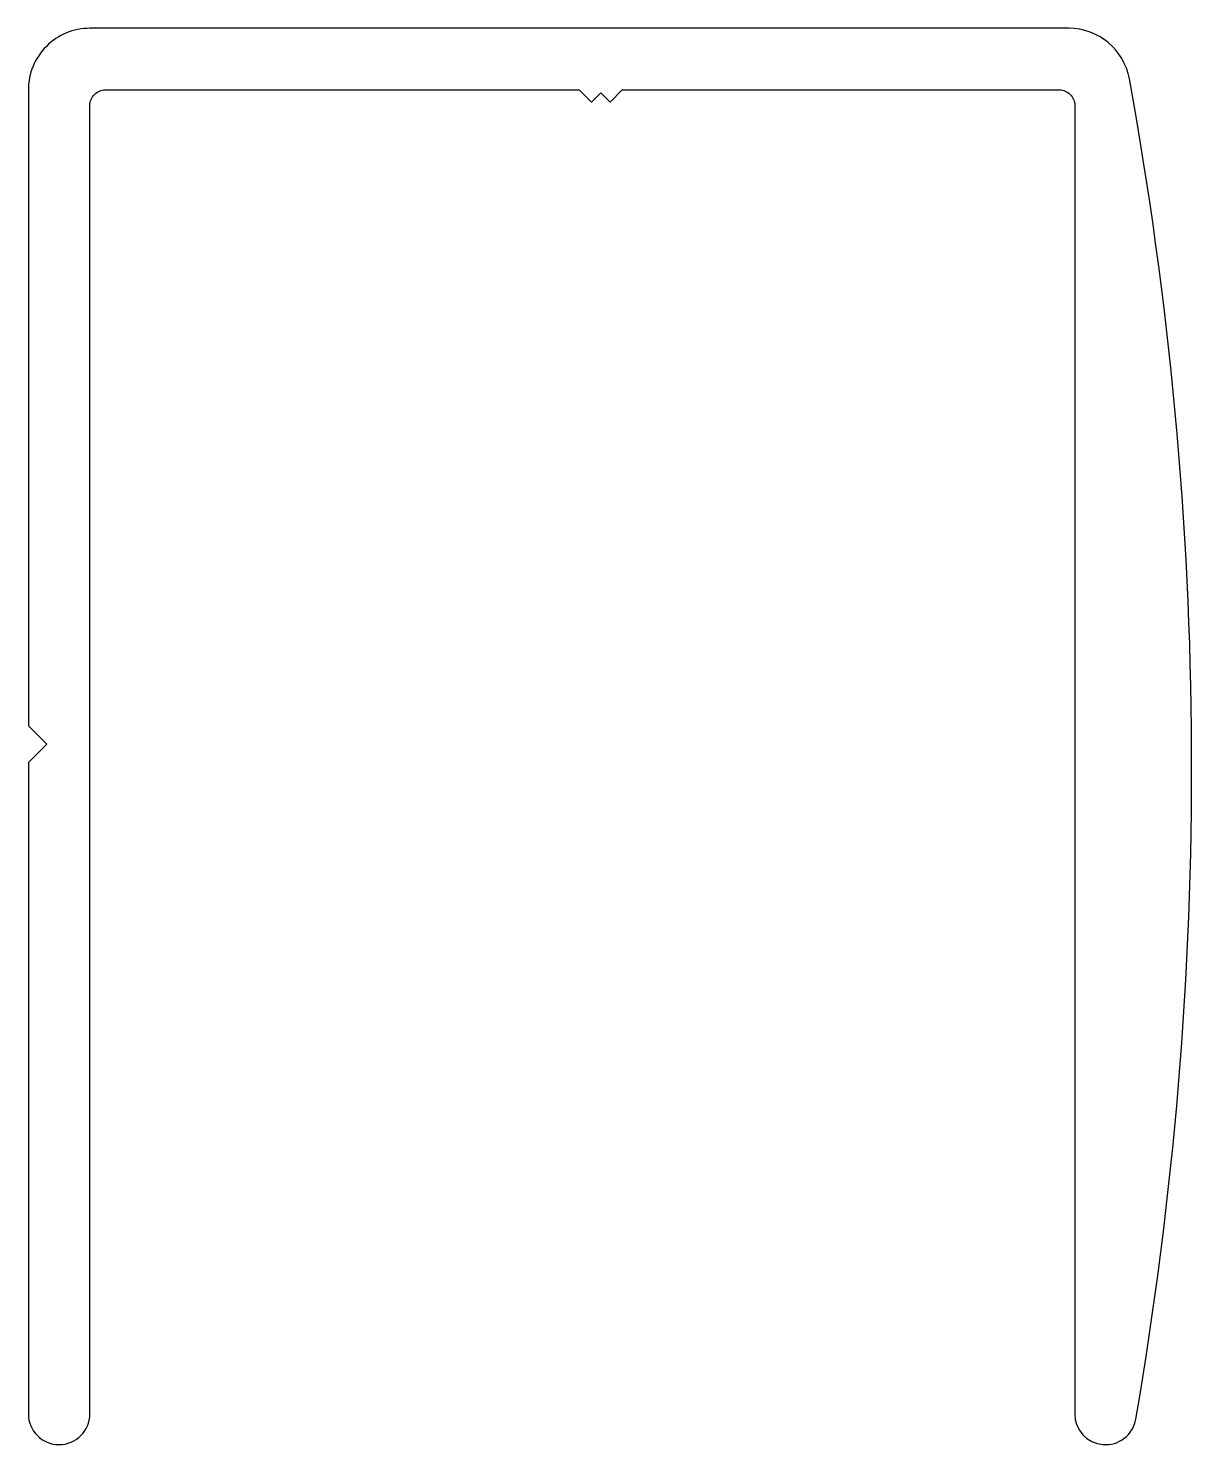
# Model space of a CAD drawing. Extents: x 716.5 to 735.4, y 572.6 to 595.6.
import ezdxf

# ---------------------------------------------------------------- set-up
doc = ezdxf.new("R2010")
doc.units = 0
doc.layers.get('0').update_dxf_attribs({"linetype": 'CONTINUOUS'})

msp = doc.modelspace()

# ---------------------------------------------------------------- linework, layer by layer
at = {"color": 0, "linetype": 'CONTINUOUS'}
msp.add_lwpolyline([(725.636, 594.42), (725.786, 594.57), (725.936, 594.42), (726.136, 594.62), (733.236, 594.62, -0.414214), (733.486, 594.37), (733.486, 573.12, 0.917962), (734.478, 573.035, 0.088138), (734.373, 594.799, 0.362239), (733.389, 595.62), (717.486, 595.62, 0.414214), (716.486, 594.62), (716.486, 584.295), (716.786, 583.995), (716.486, 583.695), (716.486, 573.12, 1), (717.486, 573.12), (717.486, 594.37, -0.414214), (717.736, 594.62), (725.436, 594.62)], format="xyb", close=True, dxfattribs=at)

doc.saveas('drawing.dxf')
